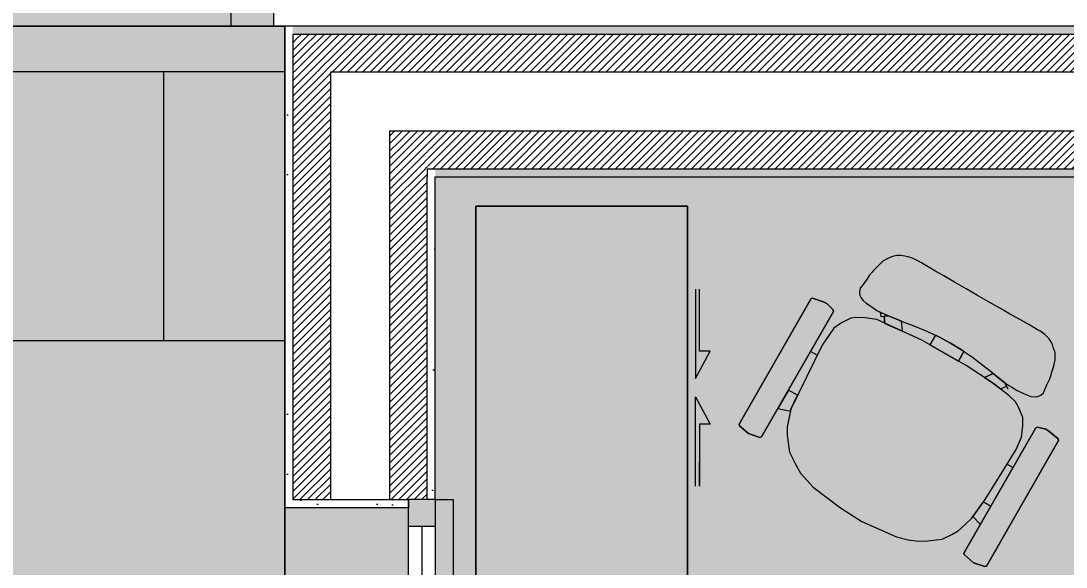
# Model space of a CAD drawing. Header units: millimetres. Extents: x 141848 to 1648660, y -821378 to -151356.
# Drawn here: x 218735 to 220678, y -254421 to -253406 of the extents above; entities that cross this region are included whole.
import ezdxf

# ---------------------------------------------------------------- set-up
doc = ezdxf.new("R2010")
doc.units = ezdxf.units.MM
doc.header["$MEASUREMENT"] = 0
for name, pattern in [('Tirets', [229.305464, 141.111124, -88.19434]), ('Traits', [282.222223, 141.111112, -141.111112]), ('Wipeout_Contour', [1000, 0, -1000])]:
    doc.linetypes.add(name, pattern=pattern)
for name, color, linetype in [('Cotations - 1_100', 7, 'Continuous'), ('Fenêtres ARCHICAD', 7, 'Continuous'), ('Intérieur - Mobilier', 7, 'Continuous'), ('Sols_ Dalles', 7, 'Continuous')]:
    doc.layers.add(name, color=color, linetype=linetype)
doc.styles.add('STYLE_GENERE_2', font='')
doc.styles.get('STYLE_GENERE_2').set_extended_font_data('Arial')
doc.dimstyles.new('STYLE_GENERE__1', dxfattribs={"dimtxt": 250, "dimasz": 190, "dimexe": 1.25, "dimexo": 0.625, "dimgap": 0, "dimtad": 1, "dimlfac": 0.001, "dimtxsty": 'STYLE_GENERE_2', "dimblk": 'ARROWHEAD_6', "dimblk1": 'ARROWHEAD_6', "dimblk2": 'ARROWHEAD_6', "dimcen": 2.5, "dimse1": 1, "dimse2": 1, "dimclrd": 7, "dimclre": 7, "dimclrt": 7, "dimazin": 3, "dimtfac": 1, "dimtmove": 0, "dimatfit": 3})
pattern_1 = [(45, (0, 175), (-55.684659, 55.684659), [0, -52.5, 0, -78.75]), (110, (175, 175), (74.000794, 26.934086), [0, -38.5, 0, -66.5])]
pattern_2 = [(45, (0, 0), (-7.0710678, 7.0710678), [])]

# ---------------------------------------------------------------- blocks, each defined once
blk = doc.blocks.new('Dalle_10_1', base_point=(217805.5, -253415.6))
at = {"layer": 'Sols_ Dalles', "linetype": 'Continuous', "lineweight": 0, "true_color": 0x2e271c}
blk.add_hatch(color=250, dxfattribs=at).paths.add_polyline_path([(217805.5, -253415.6), (217805.5, -262350.9), (245610, -262365.6), (245610, -253415.6), (244226, -253415.6), (244226, -261165.6), (232166, -261165.6), (232166, -259365.6), (230526, -259365.6), (230526, -261165.6), (219225.5, -261165.6), (219225.5, -257683.7), (220725.5, -257683.7), (220725.5, -256655.6), (219225.5, -256655.6), (219225.5, -253415.6)])
at = {"layer": 'Sols_ Dalles', "color": 250, "linetype": 'Continuous', "lineweight": 5, "true_color": 0x1f1f1f, "flags": 128}
blk.add_lwpolyline([(217805.5, -253415.6), (217805.5, -262350.9), (245610, -262365.6), (245610, -253415.6), (244226, -253415.6), (244226, -261165.6), (232166, -261165.6), (232166, -259365.6), (230526, -259365.6), (230526, -261165.6), (219225.5, -261165.6), (219225.5, -257683.7), (220725.5, -257683.7), (220725.5, -256655.6), (219225.5, -256655.6), (219225.5, -253415.6)], close=True, dxfattribs=at)
blk = doc.blocks.new('Dalle_17_1', base_point=(219225.5, -253415.6))
at = {"layer": 'Sols_ Dalles', "linetype": 'Continuous', "lineweight": 0, "true_color": 0x393736}
blk.add_hatch(color=250, dxfattribs=at).paths.add_polyline_path([(219225.5, -253415.6), (219225.5, -256655.6), (221305.5, -256655.6), (221305.5, -257683.7), (219225.5, -257683.7), (219225.5, -261165.6), (230511, -261165.6), (230511, -259085.6), (232166, -259085.6), (232166, -261165.6), (244226, -261165.6), (244226, -253415.6)])
at = {"layer": 'Sols_ Dalles', "color": 250, "linetype": 'Continuous', "lineweight": 5, "true_color": 0x1f1f1f, "flags": 128}
blk.add_lwpolyline([(219225.5, -253415.6), (244226, -253415.6), (244226, -261165.6), (232166, -261165.6), (232166, -259085.6), (230511, -259085.6), (230511, -261165.6), (219225.5, -261165.6), (219225.5, -257683.7), (221305.5, -257683.7), (221305.5, -256655.6), (219225.5, -256655.6)], close=True, dxfattribs=at)
blk = doc.blocks.new('Mur_16_1', base_point=(244226, -253415.6))
at = {"color": 254, "linetype": 'Wipeout_Contour', "lineweight": 0, "ltscale": 1005276.267851349}
blk.add_wipeout([(219240.5, -253430.6), (219225.5, -253415.6), (219225.5, -253430.6)], dxfattribs=at)
at = {"color": 254, "linetype": 'Wipeout_Contour', "lineweight": 0, "ltscale": 1006397.640103251}
blk.add_wipeout([(219505.5, -253695.6), (219490.5, -253680.6), (219490.5, -253695.6)], dxfattribs=at)
at = {"linetype": 'Continuous', "lineweight": 5, "true_color": 0x5f5f5f}
h = blk.add_hatch(dxfattribs=at)
h.set_pattern_fill('Enduit_0001', color=251, style=0, pattern_type=2)
h.set_pattern_definition(pattern_1)
h.paths.add_polyline_path([(219240.5, -253430.6), (219225.5, -253415.6), (219225.5, -253430.6)])
h = blk.add_hatch(dxfattribs=at)
h.set_pattern_fill('Enduit_0001', color=251, style=0, pattern_type=2)
h.set_pattern_definition(pattern_1)
h.paths.add_polyline_path([(219505.5, -253695.6), (219490.5, -253680.6), (219490.5, -253695.6)])
at = {"color": 254, "linetype": 'Wipeout_Contour', "lineweight": 0, "ltscale": 1005458.919098305}
blk.add_wipeout([(219310.5, -253500.6), (219240.5, -253430.6), (219240.5, -253500.6)], dxfattribs=at)
at = {"color": 254, "linetype": 'Wipeout_Contour', "lineweight": 0, "ltscale": 1348540.175442608}
blk.add_wipeout([(219505.5, -253695.6), (224561, -253695.6), (224561, -253680.6), (219505.5, -253680.6)], dxfattribs=at)
at = {"linetype": 'Continuous', "lineweight": 5, "true_color": 0x5f5f5f}
h = blk.add_hatch(dxfattribs=at)
h.set_pattern_fill('Briques_terre_cuite__int_97', color=251, style=0, pattern_type=2)
h.set_pattern_definition(pattern_2)
h.paths.add_polyline_path([(219310.5, -253500.6), (219240.5, -253430.6), (219240.5, -253500.6)])
h = blk.add_hatch(dxfattribs=at)
h.set_pattern_fill('Enduit_0001', color=251, style=0, pattern_type=2)
h.set_pattern_definition(pattern_1)
h.paths.add_polyline_path([(219505.5, -253695.6), (224561, -253695.6), (224561, -253680.6), (219505.5, -253680.6)])
at = {"color": 254, "linetype": 'Wipeout_Contour', "lineweight": 0, "ltscale": 1374074.521205101}
blk.add_wipeout([(219240.5, -253430.6), (244211, -253430.6), (244211, -253415.6), (219240.5, -253415.6)], dxfattribs=at)
at = {"color": 254, "linetype": 'Wipeout_Contour', "lineweight": 0, "ltscale": 1005841.806024324}
blk.add_wipeout([(219420.5, -253610.6), (219310.5, -253500.6), (219310.5, -253610.6)], dxfattribs=at)
at = {"linetype": 'Continuous', "lineweight": 5, "true_color": 0x5f5f5f}
h = blk.add_hatch(dxfattribs=at)
h.set_pattern_fill('Enduit_0001', color=251, style=0, pattern_type=2)
h.set_pattern_definition(pattern_1)
h.paths.add_polyline_path([(219240.5, -253430.6), (244211, -253430.6), (244211, -253415.6), (219240.5, -253415.6)])
at = {"color": 254, "linetype": 'Wipeout_Contour', "lineweight": 0, "ltscale": 1006220.603784883}
blk.add_wipeout([(219490.5, -253680.6), (219420.5, -253610.6), (219420.5, -253680.6)], dxfattribs=at)
at = {"linetype": 'Continuous', "lineweight": 5, "true_color": 0x5f5f5f}
h = blk.add_hatch(dxfattribs=at)
h.set_pattern_fill('Briques_terre_cuite__int_97', color=251, style=0, pattern_type=2)
h.set_pattern_definition(pattern_2)
h.paths.add_polyline_path([(219490.5, -253680.6), (219420.5, -253610.6), (219420.5, -253680.6)])
at = {"color": 254, "linetype": 'Wipeout_Contour', "lineweight": 0, "ltscale": 1005273.326844904}
blk.add_wipeout([(219240.5, -253415.6), (219225.5, -253415.6), (219240.5, -253430.6)], dxfattribs=at)
at = {"color": 254, "linetype": 'Wipeout_Contour', "lineweight": 0, "ltscale": 1374194.48404925}
blk.add_wipeout([(219310.5, -253500.6), (244141, -253500.6), (244141, -253430.6), (219310.5, -253430.6)], dxfattribs=at)
at = {"linetype": 'Continuous', "lineweight": 5, "true_color": 0x5f5f5f}
h = blk.add_hatch(dxfattribs=at)
h.set_pattern_fill('Enduit_0001', color=251, style=0, pattern_type=2)
h.set_pattern_definition(pattern_1)
h.paths.add_polyline_path([(219240.5, -253415.6), (219225.5, -253415.6), (219240.5, -253430.6)])
h = blk.add_hatch(dxfattribs=at)
h.set_pattern_fill('Briques_terre_cuite__int_97', color=251, style=0, pattern_type=2)
h.set_pattern_definition(pattern_2)
h.paths.add_polyline_path([(219310.5, -253500.6), (244141, -253500.6), (244141, -253430.6), (219310.5, -253430.6)])
at = {"color": 7, "linetype": 'Continuous', "lineweight": 5, "flags": 128}
for points in [[(219225.5, -253415.6), (219225.5, -253430.6)], [(244226, -253415.6), (219225.5, -253415.6)]]:
    blk.add_lwpolyline(points, dxfattribs=at)
at = {"color": 254, "linetype": 'Wipeout_Contour', "lineweight": 0, "ltscale": 1006394.700793916}
blk.add_wipeout([(219505.5, -253680.6), (219490.5, -253680.6), (219505.5, -253695.6)], dxfattribs=at)
at = {"linetype": 'Continuous', "lineweight": 5, "true_color": 0x5f5f5f}
h = blk.add_hatch(dxfattribs=at)
h.set_pattern_fill('Enduit_0001', color=251, style=0, pattern_type=2)
h.set_pattern_definition(pattern_1)
h.paths.add_polyline_path([(219505.5, -253680.6), (219490.5, -253680.6), (219505.5, -253695.6)])
at = {"color": 7, "linetype": 'Continuous', "lineweight": 5, "flags": 128}
blk.add_lwpolyline([(219505.5, -253695.6), (224561, -253695.6)], dxfattribs=at)
at = {"color": 254, "linetype": 'Wipeout_Contour', "lineweight": 0, "ltscale": 1005450.367614156}
blk.add_wipeout([(219310.5, -253430.6), (219240.5, -253430.6), (219310.5, -253500.6)], dxfattribs=at)
at = {"color": 254, "linetype": 'Wipeout_Contour', "lineweight": 0, "ltscale": 1348142.871052148}
blk.add_wipeout([(219420.5, -253610.6), (224646, -253610.6), (224646, -253500.6), (219420.5, -253500.6)], dxfattribs=at)
at = {"linetype": 'Continuous', "lineweight": 5, "true_color": 0x5f5f5f}
h = blk.add_hatch(dxfattribs=at)
h.set_pattern_fill('Briques_terre_cuite__int_97', color=251, style=0, pattern_type=2)
h.set_pattern_definition(pattern_2)
h.paths.add_polyline_path([(219310.5, -253430.6), (219240.5, -253430.6), (219310.5, -253500.6)])
at = {"color": 7, "linetype": 'Continuous', "lineweight": 5}
for p, q in [((219240.5, -253430.6), (219240.5, -253500.6)), ((219310.5, -253430.6), (219240.5, -253430.6)), ((244141, -253430.6), (219310.5, -253430.6))]:
    blk.add_line(p, q, dxfattribs=at)
at = {"color": 254, "linetype": 'Wipeout_Contour', "lineweight": 0, "ltscale": 1348412.513644033}
blk.add_wipeout([(219490.5, -253680.6), (224576, -253680.6), (224576, -253610.6), (219490.5, -253610.6)], dxfattribs=at)
at = {"linetype": 'Continuous', "lineweight": 5, "true_color": 0x5f5f5f}
h = blk.add_hatch(dxfattribs=at)
h.set_pattern_fill('Briques_terre_cuite__int_97', color=251, style=0, pattern_type=2)
h.set_pattern_definition(pattern_2)
h.paths.add_polyline_path([(219490.5, -253680.6), (224576, -253680.6), (224576, -253610.6), (219490.5, -253610.6)])
at = {"color": 254, "linetype": 'Wipeout_Contour', "lineweight": 0, "ltscale": 1005829.178240841}
blk.add_wipeout([(219420.5, -253500.6), (219310.5, -253500.6), (219420.5, -253610.6)], dxfattribs=at)
at = {"color": 7, "linetype": 'Continuous', "lineweight": 5}
for p, q in [((219310.5, -253500.6), (219310.5, -253610.6)), ((219420.5, -253500.6), (219310.5, -253500.6)), ((224646, -253500.6), (219420.5, -253500.6))]:
    blk.add_line(p, q, dxfattribs=at)
at = {"color": 254, "linetype": 'Wipeout_Contour', "lineweight": 0, "ltscale": 1006212.057700724}
blk.add_wipeout([(219490.5, -253610.6), (219420.5, -253610.6), (219490.5, -253680.6)], dxfattribs=at)
at = {"linetype": 'Continuous', "lineweight": 5, "true_color": 0x5f5f5f}
h = blk.add_hatch(dxfattribs=at)
h.set_pattern_fill('Briques_terre_cuite__int_97', color=251, style=0, pattern_type=2)
h.set_pattern_definition(pattern_2)
h.paths.add_polyline_path([(219490.5, -253610.6), (219420.5, -253610.6), (219490.5, -253680.6)])
at = {"color": 7, "linetype": 'Continuous', "lineweight": 5}
for p, q in [((219420.5, -253610.6), (219420.5, -253680.6)), ((219490.5, -253610.6), (219420.5, -253610.6)), ((224576, -253610.6), (219490.5, -253610.6)), ((219490.5, -253680.6), (219490.5, -253695.6)), ((219490.5, -253680.6), (224576, -253680.6))]:
    blk.add_line(p, q, dxfattribs=at)
blk = doc.blocks.new('Fenêtre 25_5')
at = {"layer": 'Fenêtres ARCHICAD', "color": 7, "linetype": 'Continuous', "lineweight": 5}
for p, q in [((-500, 0), (-500, 33.3)), ((-500, 33.3), (500, 33.3)), ((500, 33.3), (500, 0)), ((-500, 0), (-500, -15)), ((-500, 0), (-500, -15)), ((500, 0), (500, -15)), ((500, 0), (500, -15)), ((-500, -15), (-500, -50)), ((-500, -15), (-500, -50)), ((500, -15), (500, -50)), ((500, -15), (500, -50)), ((-485, -50), (-485, -280)), ((485, -50), (485, -280)), ((-500, -280), (-485, -280)), ((-485, -280), (485, -280)), ((500, -280), (485, -280))]:
    blk.add_line(p, q, dxfattribs=at)
at = {"layer": 'Fenêtres ARCHICAD', "color": 7, "linetype": 'Traits', "lineweight": 5}
blk.add_line((-500, 0), (500, 0), dxfattribs=at)
at = {"color": 254, "linetype": 'Wipeout_Contour', "lineweight": 0, "ltscale": 1805.5395}
blk.add_wipeout([(-450, 0), (-450, -50), (450, -50), (450, 0)], dxfattribs=at).dxf.layer = 'Fenêtres ARCHICAD'
at = {"layer": 'Fenêtres ARCHICAD', "color": 7, "linetype": 'Continuous', "lineweight": 5}
for p, q in [((-500, 0), (-450, 0)), ((-450, 0), (-450, -50)), ((-450, 0), (450, 0)), ((450, -50), (450, 0)), ((450, 0), (500, 0)), ((-450, -25), (450, -25)), ((-450, -50), (-500, -50)), ((450, -50), (-450, -50)), ((500, -50), (450, -50))]:
    blk.add_line(p, q, dxfattribs=at)
blk = doc.blocks.new('Mur_81_1', base_point=(219225.5, -256375.6))
at = {"color": 254, "linetype": 'Wipeout_Contour', "lineweight": 0, "ltscale": 1341698.419272085}
blk.add_wipeout([(219240.5, -253430.6), (219225.5, -253430.6), (219225.5, -254295.6), (219240.5, -254295.6)], dxfattribs=at)
at = {"color": 254, "linetype": 'Wipeout_Contour', "lineweight": 0, "ltscale": 1342792.18959472}
blk.add_wipeout([(219490.5, -253695.6), (219490.5, -254295.6), (219505.5, -254295.6), (219505.5, -253695.6)], dxfattribs=at)
at = {"linetype": 'Continuous', "lineweight": 5, "true_color": 0x5f5f5f}
h = blk.add_hatch(dxfattribs=at)
h.set_pattern_fill('Enduit_0001', color=251, style=0, pattern_type=2)
h.set_pattern_definition(pattern_1)
h.paths.add_polyline_path([(219240.5, -253430.6), (219225.5, -253430.6), (219225.5, -254295.6), (219240.5, -254295.6)])
h = blk.add_hatch(dxfattribs=at)
h.set_pattern_fill('Enduit_0001', color=251, style=0, pattern_type=2)
h.set_pattern_definition(pattern_1)
h.paths.add_polyline_path([(219490.5, -253695.6), (219490.5, -254295.6), (219505.5, -254295.6), (219505.5, -253695.6)])
at = {"color": 7, "linetype": 'Continuous', "lineweight": 5, "flags": 128}
blk.add_lwpolyline([(219505.5, -254295.6), (219505.5, -253695.6)], dxfattribs=at)
at = {"color": 254, "linetype": 'Wipeout_Contour', "lineweight": 0, "ltscale": 1341915.419266326}
blk.add_wipeout([(219240.5, -254295.6), (219310.5, -254295.6), (219310.5, -253500.6), (219240.5, -253500.6)], dxfattribs=at)
at = {"linetype": 'Continuous', "lineweight": 5, "true_color": 0x5f5f5f}
h = blk.add_hatch(dxfattribs=at)
h.set_pattern_fill('Briques_terre_cuite__int_97', color=251, style=0, pattern_type=2)
h.set_pattern_definition(pattern_2)
h.paths.add_polyline_path([(219240.5, -254295.6), (219310.5, -254295.6), (219310.5, -253500.6), (219240.5, -253500.6)])
at = {"color": 7, "linetype": 'Continuous', "lineweight": 5}
blk.add_line((219240.5, -253430.6), (219240.5, -253500.6), dxfattribs=at)
at = {"color": 254, "linetype": 'Wipeout_Contour', "lineweight": 0, "ltscale": 1342317.132033273}
blk.add_wipeout([(219310.5, -253610.6), (219310.5, -254295.6), (219420.5, -254295.6), (219420.5, -253610.6)], dxfattribs=at)
at = {"color": 7, "linetype": 'Continuous', "lineweight": 5}
blk.add_line((219310.5, -253500.6), (219310.5, -253610.6), dxfattribs=at)
at = {"color": 254, "linetype": 'Wipeout_Contour', "lineweight": 0, "ltscale": 1678555.99803346}
blk.add_wipeout([(219420.5, -253680.6), (219420.5, -254295.6), (219455.5, -254295.6), (219490.5, -254295.6), (219490.5, -253680.6)], dxfattribs=at)
at = {"linetype": 'Continuous', "lineweight": 5, "true_color": 0x5f5f5f}
h = blk.add_hatch(dxfattribs=at)
h.set_pattern_fill('Briques_terre_cuite__int_97', color=251, style=0, pattern_type=2)
h.set_pattern_definition(pattern_2)
h.paths.add_polyline_path([(219420.5, -253680.6), (219420.5, -254295.6), (219455.5, -254295.6), (219490.5, -254295.6), (219490.5, -253680.6)])
at = {"color": 7, "linetype": 'Continuous', "lineweight": 5}
for p, q in [((219420.5, -253610.6), (219420.5, -253680.6)), ((219490.5, -253680.6), (219490.5, -253695.6)), ((219490.5, -254295.6), (219490.5, -253695.6)), ((219505.5, -254295.6), (219490.5, -254295.6))]:
    blk.add_line(p, q, dxfattribs=at)
at = {"color": 254, "linetype": 'Wipeout_Contour', "lineweight": 0, "ltscale": 1679068.066604934}
blk.add_wipeout([(219225.5, -254295.6), (219225.5, -254310.6), (219455.5, -254310.6), (219455.5, -254295.6), (219240.5, -254295.6)], dxfattribs=at)
at = {"linetype": 'Continuous', "lineweight": 5, "true_color": 0x5f5f5f}
h = blk.add_hatch(dxfattribs=at)
h.set_pattern_fill('Enduit_0001', color=251, style=0, pattern_type=2)
h.set_pattern_definition(pattern_1)
h.paths.add_polyline_path([(219225.5, -254295.6), (219225.5, -254310.6), (219455.5, -254310.6), (219455.5, -254295.6), (219240.5, -254295.6)])
at = {"color": 7, "linetype": 'Continuous', "lineweight": 5}
for p, q in [((219240.5, -253500.6), (219240.5, -254295.6)), ((219310.5, -253610.6), (219310.5, -254295.6)), ((219420.5, -253680.6), (219420.5, -254295.6)), ((219225.5, -254295.6), (219225.5, -254310.6)), ((219455.5, -254310.6), (219225.5, -254310.6)), ((219240.5, -254295.6), (219455.5, -254295.6)), ((219455.5, -254295.6), (219455.5, -254310.6)), ((219490.5, -254295.6), (219455.5, -254295.6))]:
    blk.add_line(p, q, dxfattribs=at)
at = {"color": 7, "linetype": 'Continuous', "lineweight": 5, "flags": 128}
blk.add_lwpolyline([(219225.5, -253430.6), (219225.5, -254295.6)], dxfattribs=at)
at = {"layer": 'Fenêtres ARCHICAD', "color": 7, "linetype": 'Continuous', "lineweight": 5, "zscale": 1000, "rotation": 270}
blk.add_blockref('Fenêtre 25_5', (219505.5, -254795.6), dxfattribs=at)
blk = doc.blocks.new('Tôle profilée 25_35')
at = {"color": 7, "linetype": 'Continuous', "lineweight": 5}
blk.add_line((0, 123.5), (0, 0), dxfattribs=at)
blk = doc.blocks.new('*D540')
at = {"layer": 'Cotations - 1_100', "color": 7, "linetype": 'Continuous', "lineweight": 5}
for p, q in [((219505.5, -255584.1), (219505.5, -255209.1)), ((224561, -255584.1), (224561, -255209.1)), ((219605.5, -255296.6), (219405.5, -255496.6)), ((224661, -255296.6), (224461, -255496.6)), ((219355.5, -255396.6), (219505.5, -255396.6)), ((219505.5, -255396.6), (224561, -255396.6))]:
    blk.add_line(p, q, dxfattribs=at)
at = {"layer": 'Cotations - 1_100', "color": 7, "lineweight": 5, "char_height": 250, "attachment_point": 7, "style": 'STYLE_GENERE_2'}
for s, insert in [('\\A1;{\\pql;\\fArial|b0|i0|c0|p38;5,06}', (221368.1, -255346.6)), ('\\A1;{\\pql;\\fArial|b0|i0|c0|p38;0,28}', (223795.9, -255346.6))]:
    blk.add_mtext(s, dxfattribs=dict(at, insert=insert))
blk = doc.blocks.new('ARROWHEAD_6')
at = {"color": 0, "linetype": 'Continuous', "lineweight": 0}
for p, q in [((-0.5, -0.5), (0.5, 0.5)), ((0, 0), (-1, 0))]:
    blk.add_line(p, q, dxfattribs=at)

msp = doc.modelspace()

# ---------------------------------------------------------------- hatches: boundary and pattern name
at = {"linetype": 'Continuous', "lineweight": 5}
h = msp.add_hatch(dxfattribs=at)
h.set_pattern_fill('Panneau_100x50_0001', color=9, style=0, pattern_type=2)
h.set_pattern_definition([(0, (0, 0), (0, 500), []), (90, (0, 0), (-1000, 0), [500, -500]), (90, (500, 500), (-1000, 0), [500, -500])])
h.paths.add_polyline_path([(217805.542, -262550.571), (217805.542, -255066.557), (217825.542, -255066.557), (217825.542, -253415.571), (219225.542, -253415.571), (219225.542, -256655.571), (221025.542, -256655.571), (221025.542, -257683.66), (219225.542, -257683.66), (219225.542, -261165.571), (230526.034, -261165.571), (230526.034, -259365.571), (232166.034, -259365.571), (232166.034, -261165.571), (244226.034, -261165.571), (244226.034, -253415.571), (245626.034, -253415.571), (245626.034, -262465.571), (245610.045, -262465.571), (244226.034, -262565.571), (220626.034, -262565.571), (217850.068, -262565.571), (217850.068, -262550.571)])
at = {"linetype": 'Continuous', "lineweight": 0, "true_color": 0xfaf9f8}
msp.add_hatch(color=7, dxfattribs=at).paths.add_polyline_path([(219466.034, -253695.57), (224546.034, -253695.571), (224560.959, -256375.571), (219505.344, -256375.571)])
at = {"linetype": 'Continuous', "lineweight": 5}
for points in [[(221481.47, -254459.017), (219974.754, -254459.017), (219974.754, -253749.869), (219580.822, -253749.869), (219580.822, -254275.112), (219580.822, -255150.517), (221481.47, -255150.517), (221481.47, -254984.26)], [(220441.747, -253992.816), (220463.207, -254004.371), (220484.021, -254017.054), (220504.167, -254030.85), (220523.37, -254045.499), (220540.105, -254058.847), (220553.492, -254069.765), (220561.082, -254075.817), (220566.577, -254079.689), (220572.045, -254083.079), (220577.513, -254086.469), (220587.579, -254092.374), (220595.275, -254096.295), (220603.698, -254099.975), (220613.051, -254103.592), (220620.981, -254104.495), (220625.124, -254104.099), (220631.138, -254101.36), (220636.184, -254096.885), (220642.657, -254082.286), (220647.989, -254071.067), (220650.441, -254063.393), (220651.988, -254058.198), (220654.283, -254050.856), (220656.204, -254044.186), (220658.365, -254035.408), (220658.054, -254028.581), (220657.798, -254021.415), (220656.519, -254017.969), (220654.265, -254012.024), (220652.854, -254007.257), (220650.169, -254001.729), (220646.916, -253996.678), (220642.754, -253992.391), (220638.848, -253988.72), (220634.656, -253985.618), (220629.321, -253982.042), (220625.212, -253979.604), (220617.111, -253974.647), (220609.248, -253970.154), (220599.447, -253964.634), (220586.744, -253957.537), (220572.009, -253949.3), (220556.288, -253940.402), (220535.533, -253928.507), (220513.952, -253916.125), (220492.371, -253903.744), (220470.919, -253891.412), (220450.936, -253879.754), (220434.245, -253869.947), (220421.905, -253862.697), (220414.68, -253858.486), (220409.594, -253855.581), (220403.726, -253852.49), (220401.258, -253851.046), (220396.666, -253848.748), (220391.032, -253846.342), (220384.132, -253843.971), (220378.754, -253842.746), (220371.234, -253841.625), (220363.837, -253841.702), (220357.936, -253842.951), (220353.614, -253844.485), (220347.012, -253847.229), (220344.171, -253848.642), (220337.705, -253852.328), (220331.293, -253858.134), (220326.528, -253863.189), (220321.063, -253868.928), (220317.648, -253872.939), (220312.281, -253878.965), (220307.827, -253886.408), (220305.174, -253889.35), (220300.846, -253895.572), (220295.767, -253902.488), (220294.416, -253909.113), (220294.982, -253916.006), (220296.671, -253919.765), (220301.347, -253925.144), (220306.839, -253930.102), (220313.578, -253934.449), (220321.358, -253940.442), (220326.549, -253943.748), (220330.46, -253945.6), (220339.864, -253950.377), (220352.635, -253955.861), (220362.101, -253959.728), (220376.944, -253965.661), (220395.059, -253972.243), (220419.467, -253982.322)], [(220414.68, -253858.486), (220409.594, -253855.581), (220403.726, -253852.49), (220401.258, -253851.046), (220396.666, -253848.748), (220391.032, -253846.342), (220384.132, -253843.971), (220378.754, -253842.746), (220371.234, -253841.625), (220363.837, -253841.702), (220357.936, -253842.951), (220353.614, -253844.485), (220347.012, -253847.229), (220344.171, -253848.642), (220337.705, -253852.328), (220331.293, -253858.134), (220326.528, -253863.189), (220321.063, -253868.928), (220317.648, -253872.939), (220312.281, -253878.965), (220307.827, -253886.408), (220305.174, -253889.35), (220300.846, -253895.572), (220295.767, -253902.488), (220294.416, -253909.113), (220294.982, -253916.006), (220296.671, -253919.765), (220301.347, -253925.144), (220306.839, -253930.102), (220313.578, -253934.449), (220321.358, -253940.442), (220326.549, -253943.748), (220330.46, -253945.6), (220339.864, -253950.377), (220352.635, -253955.861), (220362.101, -253959.728), (220376.944, -253965.661), (220395.059, -253972.243), (220419.467, -253982.322), (220441.747, -253992.816), (220463.207, -254004.371), (220484.021, -254017.054), (220504.167, -254030.85), (220523.37, -254045.499), (220540.105, -254058.847), (220553.492, -254069.765), (220561.082, -254075.817), (220566.577, -254079.689), (220572.045, -254083.079), (220577.513, -254086.469), (220587.579, -254092.374), (220595.275, -254096.295), (220603.698, -254099.975), (220613.051, -254103.592), (220620.981, -254104.495), (220625.124, -254104.099), (220631.138, -254101.36), (220636.184, -254096.885), (220642.657, -254082.286), (220647.989, -254071.067), (220650.441, -254063.393), (220651.988, -254058.198), (220654.283, -254050.856), (220656.204, -254044.186), (220658.365, -254035.408), (220658.054, -254028.581), (220657.798, -254021.415), (220656.519, -254017.969), (220654.265, -254012.024), (220652.854, -254007.257), (220650.169, -254001.729), (220646.916, -253996.678), (220642.754, -253992.391), (220638.848, -253988.72), (220634.656, -253985.618), (220629.321, -253982.042), (220625.212, -253979.604), (220617.111, -253974.647), (220609.248, -253970.154), (220599.447, -253964.634), (220586.744, -253957.537), (220572.009, -253949.3), (220556.288, -253940.402), (220535.533, -253928.507), (220513.952, -253916.125), (220492.371, -253903.744), (220470.919, -253891.412), (220450.936, -253879.754), (220434.245, -253869.947), (220421.905, -253862.697)], [(220204.114, -253921.867), (220070.264, -254155.164), (220071.074, -254158.151), (220087.88, -254172.837), (220109.04, -254179.933), (220112.152, -254178.906), (220245.876, -253945.827), (220245.067, -253942.84), (220233.957, -253931.42), (220228.262, -253928.152), (220207.101, -253921.058)], [(220159.687, -254160.37), (220159.473, -254176.114), (220164.308, -254207.199), (220175.574, -254231.075), (220184.299, -254246.282), (220207.807, -254272.509), (220258.781, -254311.012), (220298.595, -254336.222), (220363.252, -254364.577), (220384.656, -254370.042), (220403.696, -254372.814), (220420.821, -254372.18), (220447.685, -254368.882), (220466.133, -254360.363), (220477.75, -254353.485), (220490.819, -254341.898), (220502.297, -254330.939), (220527.654, -254295.049), (220551.219, -254257.291), (220585.472, -254202.5), (220595.223, -254179.434), (220598.054, -254158.442), (220597.831, -254142.698), (220590.324, -254125.003), (220584.207, -254113.856), (220571.945, -254102.048), (220543.56, -254079.4), (220492.457, -254046.274), (220409.873, -253998.894), (220326.391, -253960.912), (220304.948, -253957.655), (220287.223, -253957.135), (220277.9, -253958.42), (220260.869, -253966.841), (220246.594, -253976.944), (220224.648, -254008.108), (220166.864, -254127.165)], [(220340.15, -253954.314), (220341.622, -253967.841), (220374.027, -253982.585), (220372.095, -253963.723), (220362.101, -253959.728), (220352.635, -253955.861), (220347.468, -253953.642), (220346.559, -253953.703)], [(220484.021, -254017.054), (220463.207, -254004.371), (220441.747, -253992.816), (220435.509, -253989.878), (220425.268, -254007.726), (220478.285, -254038.143), (220488.557, -254020.16)], [(220561.082, -254075.817), (220553.492, -254069.765), (220542.731, -254060.988), (220526.607, -254068.41), (220543.56, -254079.4), (220556.187, -254089.475), (220567.42, -254084.558), (220564.637, -254078.322)], [(220162.156, -254091.749), (220142.424, -254126.142), (220166.006, -254131.131), (220166.864, -254127.165), (220179.283, -254101.575)], [(220530.31, -254419.106), (220664.16, -254185.809), (220663.35, -254182.821), (220646.546, -254168.134), (220640.851, -254164.866), (220625.385, -254161.039), (220622.397, -254161.849), (220488.548, -254395.146), (220489.358, -254398.132), (220506.163, -254412.818), (220527.323, -254419.914)], [(220524.439, -254299.601), (220505.278, -254326.72), (220519.049, -254341.984), (220538.678, -254307.77)]]:
    msp.add_hatch(color=255, dxfattribs=at).paths.add_polyline_path(points)
at = {"layer": 'Intérieur - Mobilier', "linetype": 'Continuous', "lineweight": 0, "true_color": 0x4f4f4f}
for points in [[(219989.567, -254070.195), (220016.489, -254019.532), (219996.873, -254019.532), (219996.873, -253904.402)], [(219989.567, -254270.406), (219996.873, -254155.277), (220016.489, -254155.277), (219989.567, -254104.613)]]:
    msp.add_hatch(color=251, dxfattribs=at).paths.add_polyline_path(points)
at = {"layer": 'Sols_ Dalles', "linetype": 'Continuous', "lineweight": 0, "true_color": 0x2e271c}
for points in [[(161503.433, -171995.57), (161503.433, -230015.57), (161503.433, -260810.571), (196775.042, -260810.571), (196775.042, -260795.571), (196775.042, -258649.982), (196775.042, -258010.558), (196775.042, -222495.57), (186955.542, -222495.57), (186955.542, -218295.57), (196754.55, -218295.57), (196754.55, -204495.57), (193355.542, -204495.57), (193355.542, -195161.535), (195576.034, -195161.535), (195576.034, -189810.571), (217805.542, -189810.571), (217805.542, -253395.57), (217805.542, -253415.571), (219205.542, -253415.571), (219205.542, -253395.57), (219205.542, -188410.571), (191955.542, -188410.571), (191955.542, -190035.076), (194140.476, -190023.061), (194160.967, -193749.52), (191976.034, -193761.535), (191955.542, -200380.57), (191955.542, -205895.57), (195354.55, -205895.57), (195354.55, -216895.57), (185555.542, -216895.57), (185555.542, -223895.57), (195354.55, -223895.57), (195354.55, -258649.982), (195354.55, -259410.571), (163990.222, -259410.571), (162860.681, -259410.571), (162860.681, -231415.57), (162860.681, -173395.57), (244226.034, -173395.57), (244226.034, -248005.571), (245626.034, -248005.571), (246426.034, -248005.571), (246426.034, -251817.03), (245610.045, -251817.03), (244211.034, -251817.03), (244211.034, -253395.571), (246426.034, -253395.571), (247826.034, -253395.571), (247826.034, -248005.571), (247826.034, -246605.571), (245626.034, -246605.571), (245626.034, -171995.57)], [(219225.542, -253415.571), (217850.068, -253415.571), (217850.068, -262266.885), (245610.045, -262266.885), (245610.045, -253415.571), (244226.034, -253415.571), (244226.034, -261165.571), (232166.034, -261165.571), (230526.034, -261165.571), (219225.542, -261165.571), (219225.542, -257693.66), (219225.542, -256655.571)]]:
    msp.add_hatch(color=250, dxfattribs=at).paths.add_polyline_path(points)

# ---------------------------------------------------------------- linework, layer by layer
at = {"color": 7, "linetype": 'Continuous', "lineweight": 5, "flags": 128}
msp.add_lwpolyline([(217805.542, -262550.571), (217805.542, -255066.557), (217825.542, -255066.557), (217825.542, -253415.571), (219225.542, -253415.571), (219225.542, -256655.571), (221025.542, -256655.571), (221025.542, -257683.66), (219225.542, -257683.66), (219225.542, -261165.571), (230526.034, -261165.571), (230526.034, -259365.571), (232166.034, -259365.571), (232166.034, -261165.571), (244226.034, -261165.571), (244226.034, -253415.571), (245626.034, -253415.571), (245626.034, -262465.571), (245610.045, -262465.571), (244226.034, -262565.571), (220626.034, -262565.571), (217850.068, -262565.571), (217850.068, -262550.571)], close=True, dxfattribs=at)
at = {"color": 7, "linetype": 'Tirets', "lineweight": 5, "flags": 128}
msp.add_lwpolyline([(219466.034, -253695.57), (224546.034, -253695.571), (224560.959, -256375.571), (219505.344, -256375.571)], close=True, dxfattribs=at)
at = {"color": 255, "linetype": 'Continuous', "lineweight": 5, "flags": 128}
for points in [[(221481.47, -254459.017), (219974.754, -254459.017), (219974.754, -253749.869), (219580.822, -253749.869), (219580.822, -254275.112), (219580.822, -255150.517), (221481.47, -255150.517), (221481.47, -254984.26)], [(220441.747, -253992.816), (220463.207, -254004.371), (220484.021, -254017.054), (220504.167, -254030.85), (220523.37, -254045.499), (220540.105, -254058.847), (220553.492, -254069.765), (220561.082, -254075.817), (220566.577, -254079.689), (220572.045, -254083.079), (220577.513, -254086.469), (220587.579, -254092.374), (220595.275, -254096.295), (220603.698, -254099.975), (220613.051, -254103.592), (220620.981, -254104.495), (220625.124, -254104.099), (220631.138, -254101.36), (220636.184, -254096.885), (220642.657, -254082.286), (220647.989, -254071.067), (220650.441, -254063.393), (220651.988, -254058.198), (220654.283, -254050.856), (220656.204, -254044.186), (220658.365, -254035.408), (220658.054, -254028.581), (220657.798, -254021.415), (220656.519, -254017.969), (220654.265, -254012.024), (220652.854, -254007.257), (220650.169, -254001.729), (220646.916, -253996.678), (220642.754, -253992.391), (220638.848, -253988.72), (220634.656, -253985.618), (220629.321, -253982.042), (220625.212, -253979.604), (220617.111, -253974.647), (220609.248, -253970.154), (220599.447, -253964.634), (220586.744, -253957.537), (220572.009, -253949.3), (220556.288, -253940.402), (220535.533, -253928.507), (220513.952, -253916.125), (220492.371, -253903.744), (220470.919, -253891.412), (220450.936, -253879.754), (220434.245, -253869.947), (220421.905, -253862.697), (220414.68, -253858.486), (220409.594, -253855.581), (220403.726, -253852.49), (220401.258, -253851.046), (220396.666, -253848.748), (220391.032, -253846.342), (220384.132, -253843.971), (220378.754, -253842.746), (220371.234, -253841.625), (220363.837, -253841.702), (220357.936, -253842.951), (220353.614, -253844.485), (220347.012, -253847.229), (220344.171, -253848.642), (220337.705, -253852.328), (220331.293, -253858.134), (220326.528, -253863.189), (220321.063, -253868.928), (220317.648, -253872.939), (220312.281, -253878.965), (220307.827, -253886.408), (220305.174, -253889.35), (220300.846, -253895.572), (220295.767, -253902.488), (220294.416, -253909.113), (220294.982, -253916.006), (220296.671, -253919.765), (220301.347, -253925.144), (220306.839, -253930.102), (220313.578, -253934.449), (220321.358, -253940.442), (220326.549, -253943.748), (220330.46, -253945.6), (220339.864, -253950.377), (220352.635, -253955.861), (220362.101, -253959.728), (220376.944, -253965.661), (220395.059, -253972.243), (220419.467, -253982.322)], [(220414.68, -253858.486), (220409.594, -253855.581), (220403.726, -253852.49), (220401.258, -253851.046), (220396.666, -253848.748), (220391.032, -253846.342), (220384.132, -253843.971), (220378.754, -253842.746), (220371.234, -253841.625), (220363.837, -253841.702), (220357.936, -253842.951), (220353.614, -253844.485), (220347.012, -253847.229), (220344.171, -253848.642), (220337.705, -253852.328), (220331.293, -253858.134), (220326.528, -253863.189), (220321.063, -253868.928), (220317.648, -253872.939), (220312.281, -253878.965), (220307.827, -253886.408), (220305.174, -253889.35), (220300.846, -253895.572), (220295.767, -253902.488), (220294.416, -253909.113), (220294.982, -253916.006), (220296.671, -253919.765), (220301.347, -253925.144), (220306.839, -253930.102), (220313.578, -253934.449), (220321.358, -253940.442), (220326.549, -253943.748), (220330.46, -253945.6), (220339.864, -253950.377), (220352.635, -253955.861), (220362.101, -253959.728), (220376.944, -253965.661), (220395.059, -253972.243), (220419.467, -253982.322), (220441.747, -253992.816), (220463.207, -254004.371), (220484.021, -254017.054), (220504.167, -254030.85), (220523.37, -254045.499), (220540.105, -254058.847), (220553.492, -254069.765), (220561.082, -254075.817), (220566.577, -254079.689), (220572.045, -254083.079), (220577.513, -254086.469), (220587.579, -254092.374), (220595.275, -254096.295), (220603.698, -254099.975), (220613.051, -254103.592), (220620.981, -254104.495), (220625.124, -254104.099), (220631.138, -254101.36), (220636.184, -254096.885), (220642.657, -254082.286), (220647.989, -254071.067), (220650.441, -254063.393), (220651.988, -254058.198), (220654.283, -254050.856), (220656.204, -254044.186), (220658.365, -254035.408), (220658.054, -254028.581), (220657.798, -254021.415), (220656.519, -254017.969), (220654.265, -254012.024), (220652.854, -254007.257), (220650.169, -254001.729), (220646.916, -253996.678), (220642.754, -253992.391), (220638.848, -253988.72), (220634.656, -253985.618), (220629.321, -253982.042), (220625.212, -253979.604), (220617.111, -253974.647), (220609.248, -253970.154), (220599.447, -253964.634), (220586.744, -253957.537), (220572.009, -253949.3), (220556.288, -253940.402), (220535.533, -253928.507), (220513.952, -253916.125), (220492.371, -253903.744), (220470.919, -253891.412), (220450.936, -253879.754), (220434.245, -253869.947), (220421.905, -253862.697)], [(220204.114, -253921.867), (220070.264, -254155.164), (220071.074, -254158.151), (220087.88, -254172.837), (220109.04, -254179.933), (220112.152, -254178.906), (220245.876, -253945.827), (220245.067, -253942.84), (220233.957, -253931.42), (220228.262, -253928.152), (220207.101, -253921.058)], [(220159.687, -254160.37), (220159.473, -254176.114), (220164.308, -254207.199), (220175.574, -254231.075), (220184.299, -254246.282), (220207.807, -254272.509), (220258.781, -254311.012), (220298.595, -254336.222), (220363.252, -254364.577), (220384.656, -254370.042), (220403.696, -254372.814), (220420.821, -254372.18), (220447.685, -254368.882), (220466.133, -254360.363), (220477.75, -254353.485), (220490.819, -254341.898), (220502.297, -254330.939), (220527.654, -254295.049), (220551.219, -254257.291), (220585.472, -254202.5), (220595.223, -254179.434), (220598.054, -254158.442), (220597.831, -254142.698), (220590.324, -254125.003), (220584.207, -254113.856), (220571.945, -254102.048), (220543.56, -254079.4), (220492.457, -254046.274), (220409.873, -253998.894), (220326.391, -253960.912), (220304.948, -253957.655), (220287.223, -253957.135), (220277.9, -253958.42), (220260.869, -253966.841), (220246.594, -253976.944), (220224.648, -254008.108), (220166.864, -254127.165)], [(220340.15, -253954.314), (220341.622, -253967.841), (220374.027, -253982.585), (220372.095, -253963.723), (220362.101, -253959.728), (220352.635, -253955.861), (220347.468, -253953.642), (220346.559, -253953.703)], [(220484.021, -254017.054), (220463.207, -254004.371), (220441.747, -253992.816), (220435.509, -253989.878), (220425.268, -254007.726), (220478.285, -254038.143), (220488.557, -254020.16)], [(220561.082, -254075.817), (220553.492, -254069.765), (220542.731, -254060.988), (220526.607, -254068.41), (220543.56, -254079.4), (220556.187, -254089.475), (220567.42, -254084.558), (220564.637, -254078.322)], [(220162.156, -254091.749), (220142.424, -254126.142), (220166.006, -254131.131), (220166.864, -254127.165), (220179.283, -254101.575)], [(220530.31, -254419.106), (220664.16, -254185.809), (220663.35, -254182.821), (220646.546, -254168.134), (220640.851, -254164.866), (220625.385, -254161.039), (220622.397, -254161.849), (220488.548, -254395.146), (220489.358, -254398.132), (220506.163, -254412.818), (220527.323, -254419.914)], [(220524.439, -254299.601), (220505.278, -254326.72), (220519.049, -254341.984), (220538.678, -254307.77)]]:
    msp.add_lwpolyline(points, close=True, dxfattribs=at)
at = {"layer": 'Intérieur - Mobilier', "color": 253, "linetype": 'Continuous', "lineweight": 5, "true_color": 0x9f9f9f}
for p, q in [((219580.822, -253749.869), (219974.754, -253749.869)), ((219580.822, -255150.517), (219580.822, -253749.869)), ((219974.754, -253749.869), (219974.754, -254459.017)), ((219989.567, -253904.402), (219989.567, -254070.195)), ((219996.873, -254019.532), (219996.873, -253904.402)), ((219989.567, -254070.195), (220016.489, -254019.532)), ((220016.489, -254019.532), (219996.873, -254019.532)), ((219989.567, -254104.613), (220016.489, -254155.277)), ((219989.567, -254270.406), (219989.567, -254104.613)), ((220016.489, -254155.277), (219996.873, -254155.277)), ((219996.873, -254155.277), (219996.873, -254270.406)), ((219996.873, -254270.406), (219996.873, -254226.636))]:
    msp.add_line(p, q, dxfattribs=at)
at = {"layer": 'Intérieur - Mobilier', "color": 253, "linetype": 'Continuous', "lineweight": 5, "true_color": 0x9f9f9f, "flags": 128}
for points in [[(220414.68, -253858.486), (220409.594, -253855.581), (220403.726, -253852.49), (220401.258, -253851.046), (220396.666, -253848.748), (220391.032, -253846.342), (220384.132, -253843.971), (220378.754, -253842.746), (220371.234, -253841.625), (220363.837, -253841.702), (220357.936, -253842.951), (220353.614, -253844.485), (220347.012, -253847.229), (220344.171, -253848.642), (220337.705, -253852.328), (220331.293, -253858.134), (220326.528, -253863.189), (220321.063, -253868.928), (220317.648, -253872.939), (220312.281, -253878.965), (220307.827, -253886.408), (220305.174, -253889.35), (220300.846, -253895.572), (220295.767, -253902.488), (220294.416, -253909.113), (220294.982, -253916.006), (220296.671, -253919.765), (220301.347, -253925.144), (220306.839, -253930.102), (220313.578, -253934.449), (220321.358, -253940.442), (220326.549, -253943.748), (220330.46, -253945.6), (220339.864, -253950.377), (220352.635, -253955.861), (220362.101, -253959.728), (220376.944, -253965.661), (220395.059, -253972.243), (220419.467, -253982.322), (220441.747, -253992.816), (220463.207, -254004.371), (220484.021, -254017.054), (220504.167, -254030.85), (220523.37, -254045.499), (220540.105, -254058.847), (220553.492, -254069.765), (220561.082, -254075.817), (220566.577, -254079.689), (220572.045, -254083.079), (220577.513, -254086.469), (220587.579, -254092.374), (220595.275, -254096.295), (220603.698, -254099.975), (220613.051, -254103.592), (220620.981, -254104.495), (220625.124, -254104.099), (220631.138, -254101.36), (220636.184, -254096.885), (220642.657, -254082.286), (220647.989, -254071.067), (220650.441, -254063.393), (220651.988, -254058.198), (220654.283, -254050.856), (220656.204, -254044.186), (220658.365, -254035.408), (220658.054, -254028.581), (220657.798, -254021.415), (220656.519, -254017.969), (220654.265, -254012.024), (220652.854, -254007.257), (220650.169, -254001.729), (220646.916, -253996.678), (220642.754, -253992.391), (220638.848, -253988.72), (220634.656, -253985.618), (220629.321, -253982.042), (220625.212, -253979.604), (220617.111, -253974.647), (220609.248, -253970.154), (220599.447, -253964.634), (220586.744, -253957.537), (220572.009, -253949.3), (220556.288, -253940.402), (220535.533, -253928.507), (220513.952, -253916.125), (220492.371, -253903.744), (220470.919, -253891.412), (220450.936, -253879.754), (220434.245, -253869.947), (220421.905, -253862.697)], [(220245.876, -253945.827), (220112.152, -254178.906), (220109.04, -254179.933), (220087.88, -254172.837), (220071.074, -254158.151), (220070.264, -254155.164), (220204.114, -253921.867), (220207.101, -253921.058), (220228.262, -253928.152), (220233.957, -253931.42), (220245.067, -253942.84)], [(220326.391, -253960.912), (220304.948, -253957.655), (220287.223, -253957.135), (220277.9, -253958.42), (220260.869, -253966.841), (220246.594, -253976.944), (220224.648, -254008.108), (220166.864, -254127.165), (220159.687, -254160.37), (220159.473, -254176.114), (220164.308, -254207.199), (220175.574, -254231.075), (220184.299, -254246.282), (220207.807, -254272.509), (220258.781, -254311.012), (220298.595, -254336.222), (220363.252, -254364.577), (220384.656, -254370.042), (220403.696, -254372.814), (220420.821, -254372.18), (220447.685, -254368.882), (220466.133, -254360.363), (220477.75, -254353.485), (220490.819, -254341.898), (220502.297, -254330.939), (220527.654, -254295.049), (220551.219, -254257.291), (220585.472, -254202.5), (220595.223, -254179.434), (220598.054, -254158.442), (220597.831, -254142.698), (220590.324, -254125.003), (220584.207, -254113.856), (220571.945, -254102.048), (220543.56, -254079.4), (220492.457, -254046.274), (220409.873, -253998.894)], [(220664.16, -254185.809), (220530.31, -254419.106), (220527.323, -254419.914), (220506.163, -254412.818), (220489.358, -254398.132), (220488.548, -254395.146), (220622.397, -254161.849), (220625.385, -254161.039), (220640.851, -254164.866), (220646.546, -254168.134), (220663.35, -254182.821)]]:
    msp.add_lwpolyline(points, close=True, dxfattribs=at)
for points in [[(220332.882, -253946.83), (220333.741, -253954.926), (220340.15, -253954.314), (220346.559, -253953.703), (220347.468, -253953.642)], [(220341.622, -253967.841), (220340.15, -253954.314)], [(220374.027, -253982.585), (220372.095, -253963.723)], [(220435.509, -253989.878), (220425.268, -254007.726)], [(220215.523, -254026.908), (220203.361, -254019.931)], [(220488.557, -254020.16), (220478.285, -254038.143)], [(220526.607, -254068.41), (220542.731, -254060.988)], [(220564.637, -254078.322), (220569.997, -254090.331)], [(220179.283, -254101.575), (220162.156, -254091.749)], [(220556.187, -254089.475), (220567.42, -254084.558)], [(220142.424, -254126.142), (220166.006, -254131.131)], [(220568.604, -254229.481), (220579.882, -254235.952)], [(220524.439, -254299.601), (220538.678, -254307.77)], [(220519.049, -254341.984), (220505.278, -254326.72)]]:
    msp.add_lwpolyline(points, dxfattribs=at)
at = {"layer": 'Sols_ Dalles', "color": 250, "linetype": 'Continuous', "lineweight": 5, "true_color": 0x1f1f1f}
msp.add_lwpolyline([(217805.542, -189810.571), (217805.542, -253395.57), (217805.542, -253415.571), (219205.542, -253415.571), (219205.542, -253395.57), (219205.542, -188410.571)], dxfattribs=at)
at = {"layer": 'Sols_ Dalles', "color": 7, "linetype": 'Continuous', "lineweight": 5, "flags": 128}
msp.add_lwpolyline([(219225.542, -253415.571), (217850.068, -253415.571), (217850.068, -262266.885), (245610.045, -262266.885), (245610.045, -253415.571), (244226.034, -253415.571), (244226.034, -261165.571), (232166.034, -261165.571), (230526.034, -261165.571), (219225.542, -261165.571), (219225.542, -257693.66), (219225.542, -256655.571)], close=True, dxfattribs=at)

# ---------------------------------------------------------------- block references
at = {"color": 7, "linetype": 'Continuous', "lineweight": 5, "zscale": 1000}
msp.add_blockref('Tôle profilée 25_35', (219125.542, -253415.571), dxfattribs=at)
at = {"layer": 'Sols_ Dalles', "color": 250, "linetype": 'Continuous', "lineweight": 5, "true_color": 0x1f1f1f}
for name, p in [('Dalle_10_1', (217805.542, -253415.571)), ('Dalle_17_1', (219225.542, -253415.571))]:
    msp.add_blockref(name, p, dxfattribs=at)

# ---------------------------------------------------------------- next in the draw order: block references
at = {"color": 7, "lineweight": 5}
msp.add_blockref('Mur_16_1', (244226.034, -253415.571), dxfattribs=at)

# ---------------------------------------------------------------- next in the draw order: block references
msp.add_blockref('Mur_81_1', (219225.542, -256375.571), dxfattribs=at)

# ---------------------------------------------------------------- next in the draw order: dimensions: what is measured, and where the dimension line sits
at = {"layer": 'Cotations - 1_100', "color": 7, "linetype": 'Continuous', "lineweight": 5}
dim = msp.add_linear_dim(base=(224561.034, -255396.647), p1=(219505.542, -253695.571), p2=(224561.034, -255085.571), dimstyle='STYLE_GENERE__1', dxfattribs=at)
dim.commit()
dim.dimension.update_dxf_attribs({"geometry": '*D540', "text_midpoint": (221692.849, -255221.647), "dimtype": 160})

doc.saveas('drawing.dxf')
